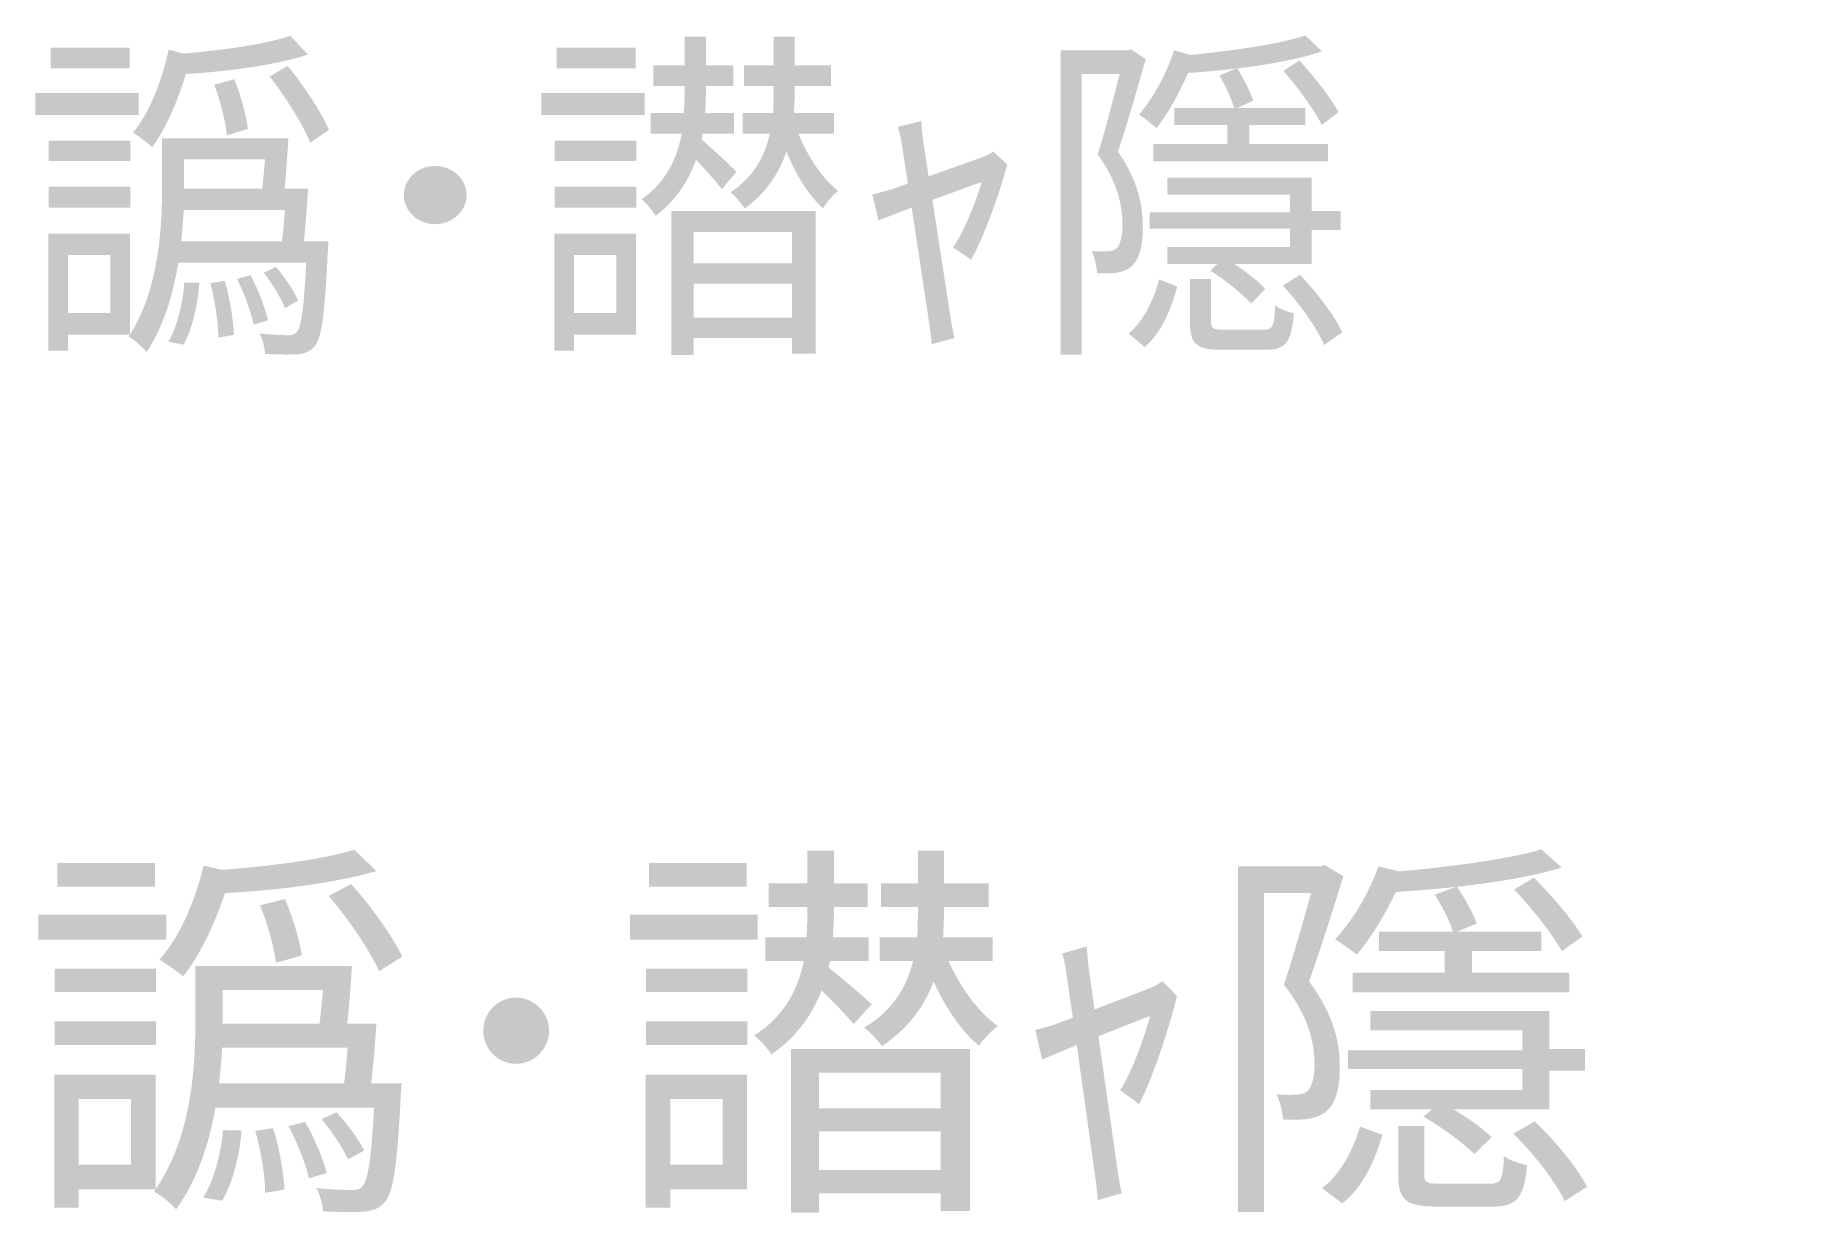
# Model space of a CAD drawing. Extents: x 0.1 to 21.6, y -0.4 to 13.9.
import ezdxf

# ---------------------------------------------------------------- set-up
doc = ezdxf.new("R2010")
doc.units = 0
doc.layers.get('0').update_dxf_attribs({"linetype": 'CONTINUOUS'})
doc.styles.add('JIS', font='txt', dxfattribs={"bigfont": 'extfont2.shx'})
doc.styles.add('ｼｭｼｳ ｼｰ繧ｴ繧ｷ繝繧ｯ', font='msgothic.ttc')

msp = doc.modelspace()

# ---------------------------------------------------------------- texts
for style, p in [('JIS', (0, 10)), ('ｼｭｼｳ ｼｰ繧ｴ繧ｷ繝繧ｯ', (0, 0))]:
    msp.add_text('譌･譛ｬ隱', height=3.5, dxfattribs=dict(style=style)).set_placement(p)

doc.saveas('drawing.dxf')
